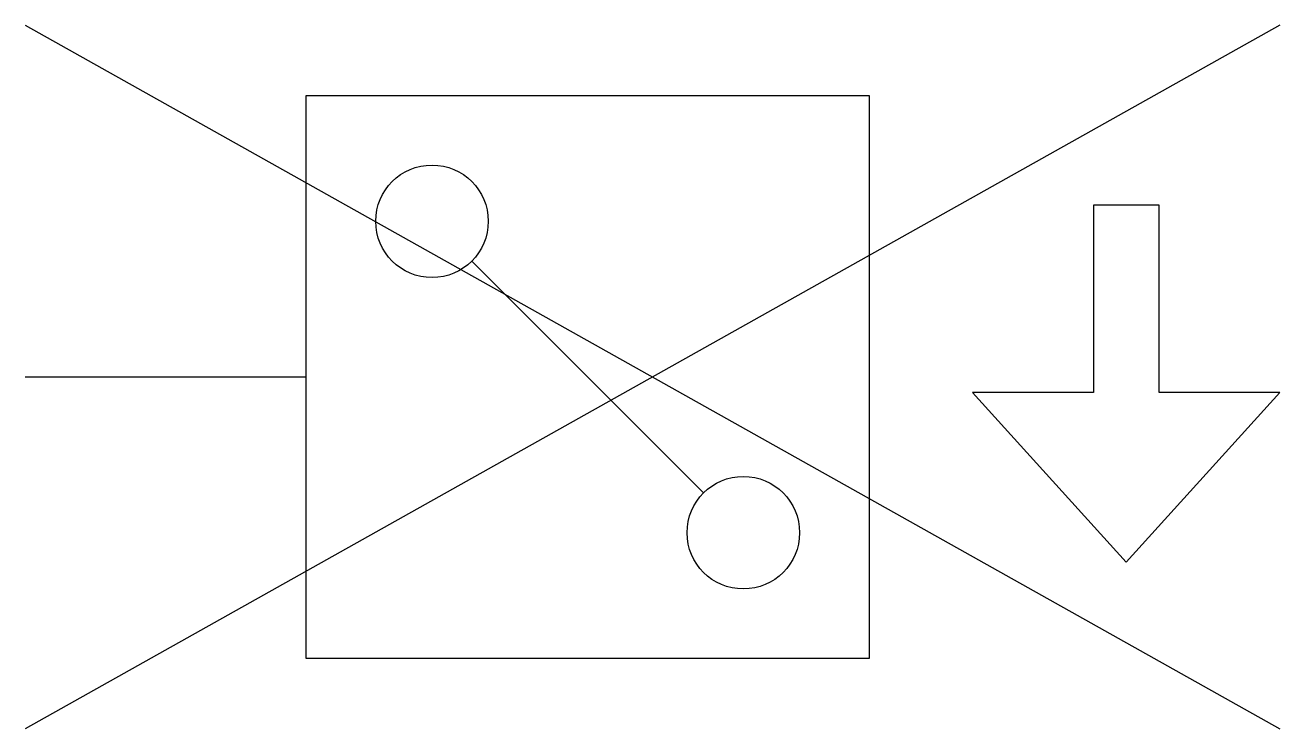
# Model space of a CAD drawing. Header units: metres. Extents: x 0 to 6.69, y -1.88 to 1.88.
import ezdxf

# ---------------------------------------------------------------- set-up
doc = ezdxf.new("R2010")
doc.units = ezdxf.units.M

msp = doc.modelspace()

# ---------------------------------------------------------------- linework, layer by layer
for p, q in [((6.6944, 1.8769), (0, -1.8769)), ((0, 1.8769), (6.6944, -1.8769)), ((2.3831, 0.6184), (3.6199, -0.6184)), ((1.5, 0), (0, 0))]:
    msp.add_line(p, q)
for points in [[(1.5, 1.5015), (4.503, 1.5015), (4.503, -1.5015), (1.5, -1.5015)], [(6.0498, 0.9168), (5.6993, 0.9168), (5.6993, -0.0832), (5.0547, -0.0832), (5.8745, -0.9884), (6.6944, -0.0832), (6.0498, -0.0832)]]:
    msp.add_lwpolyline(points, close=True)
for centre in [(2.171, 0.8305), (3.832, -0.8305)]:
    msp.add_circle(centre, 0.3)

doc.saveas('drawing.dxf')
